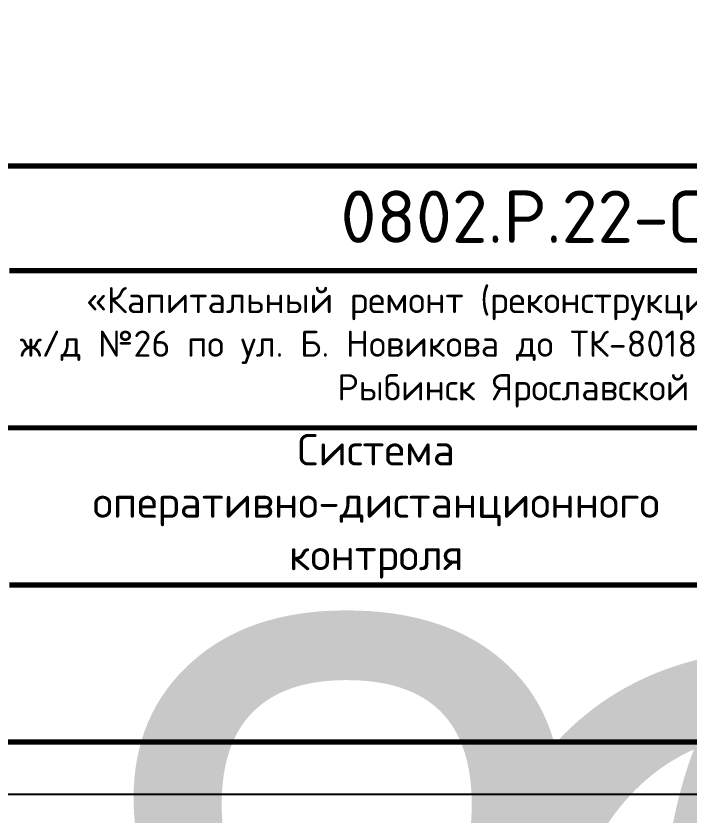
# Model space of a CAD drawing. Header units: millimetres. Extents: x -112426 to 8831, y 1218 to 38707.
# Drawn here: x 6018.4 to 6082.6, y 2277.1 to 2353.4 of the extents above; entities that cross this region are included whole.
import ezdxf
from ezdxf.enums import TextEntityAlignment as Align

# ---------------------------------------------------------------- set-up
doc = ezdxf.new("R2018")
doc.units = ezdxf.units.MM
doc.layers.add('Размерный', color=4, linetype='Continuous', lineweight=30)
doc.layers.add('Размеры на чертеже', color=250, linetype='Continuous', lineweight=25)
doc.styles.add('-ISOCPEUR-', font='isocpeur.ttf')
doc.styles.get("Standard").update_dxf_attribs({"font": 'arial.ttf'})

# ---------------------------------------------------------------- blocks, each defined once
blk = doc.blocks.new('*U168')
blk.add_lwpolyline([(0, 0), (420, 0), (420, -297), (0, -297)], close=True)
at = {"const_width": 0.5}
blk.add_lwpolyline([(20, -5), (415, -5), (415, -292), (20, -292)], close=True, dxfattribs=at)
for points in [[(230, -292), (230, -237), (415, -237)], [(295, -247), (415, -247)], [(230, -262), (415, -262)], [(295, -277), (415, -277)]]:
    blk.add_lwpolyline(points, dxfattribs=at)
at = {"style": '-ISOCPEUR-'}
for s, insert, char_height, width, attachment_point in [('\\pxi1.28618,qc;{\\C7;«Капитальный ремонт (реконструкция) тепловых сетей от УП у ж/д №26 по ул. Б. Новикова до ТК-8018 ул. Расплетина, д 7 в ГО г. Рыбинск Ярославской области».}', (296.048, -248.553), 2.5, 110.52884, 1), ('Система оперативно-дистанционного контроля ', (330, -269.5), 3, 70, 5)]:
    blk.add_mtext(s, dxfattribs=dict(at, insert=insert, char_height=char_height, width=width, attachment_point=attachment_point))
blk.add_attdef('РАЗРАБОТАЛ', text='', height=2.5, dxfattribs=at).set_placement((250.501, -264.224), align=Align.MIDDLE_LEFT)
at = {"style": '-ISOCPEUR-', "flags": 8}
for tag, height, p in [('ДАТА', 2.5, (290.074, -264.402)), ('ДАТА1', 2.5, (290.074, -269.402)), ('ЛИСТ', 3, (386.388, -271.915)), ('ЛИСТОВ', 3, (403.888, -271.915)), ('ФОРМАТ', 3, (380.972, -294.745))]:
    blk.add_attdef(tag, text='', height=height, dxfattribs=at).set_placement(p, align=Align.MIDDLE_CENTER)
at = {"style": '-ISOCPEUR-'}
blk.add_attdef('ПРОВЕРИЛ', (250.749, -270.729), '', height=2.5, dxfattribs=at)
at = {"lineweight": 30, "flags": 104}
blk.add_attdef('ИМЯ_ЧЕРТЕЖА', text='', height=3, dxfattribs=at).set_placement((333.627, -284.125), align=Align.MIDDLE_CENTER)

msp = doc.modelspace()

# ---------------------------------------------------------------- block references
at = {"layer": 'Размеры на чертеже', "lineweight": 90}
ref = msp.add_blockref('*U168', (4727.939, 2579.705), dxfattribs=at)
lines = msp.add_mtext('Ковер наземный у ТК-8018', dxfattribs={"layer": '0', "insert": (5061.565, 2295.58), "char_height": 70, "attachment_point": 1})
ref.add_attrib('ИМЯ_ЧЕРТЕЖА', '', (5061.565, 2295.58), dxfattribs={"flags": 104}).embed_mtext(lines)
ref = msp.add_blockref('*U168', (5204.871, 2576.051), dxfattribs=at)
lines = msp.add_mtext('Ковер наземный у Ковера №1 ', dxfattribs={"layer": '0', "insert": (5538.497, 2291.926), "char_height": 70, "attachment_point": 1})
ref.add_attrib('ИМЯ_ЧЕРТЕЖА', '', (5538.497, 2291.926), dxfattribs={"flags": 104}).embed_mtext(lines)
ref = msp.add_blockref('*U168', (5722.771, 2576.051), dxfattribs=at)
lines = msp.add_mtext('Спецификация использованного оборудования и материалов', dxfattribs={"layer": '0', "insert": (6056.397, 2291.926), "char_height": 70, "attachment_point": 1})
ref.add_attrib('ИМЯ_ЧЕРТЕЖА', '', (6056.397, 2291.926), dxfattribs={"flags": 104}).embed_mtext(lines)

# ---------------------------------------------------------------- texts
at = {"layer": 'Размерный', "color": 7, "lineweight": 30, "insert": (5980.372, 2336.706), "char_height": 5, "width": 185, "attachment_point": 1, "style": '-ISOCPEUR-'}
msp.add_mtext('\\pxl2,qc;0802.Р.22-СОДК.4.С', dxfattribs=at)

doc.saveas('drawing.dxf')
